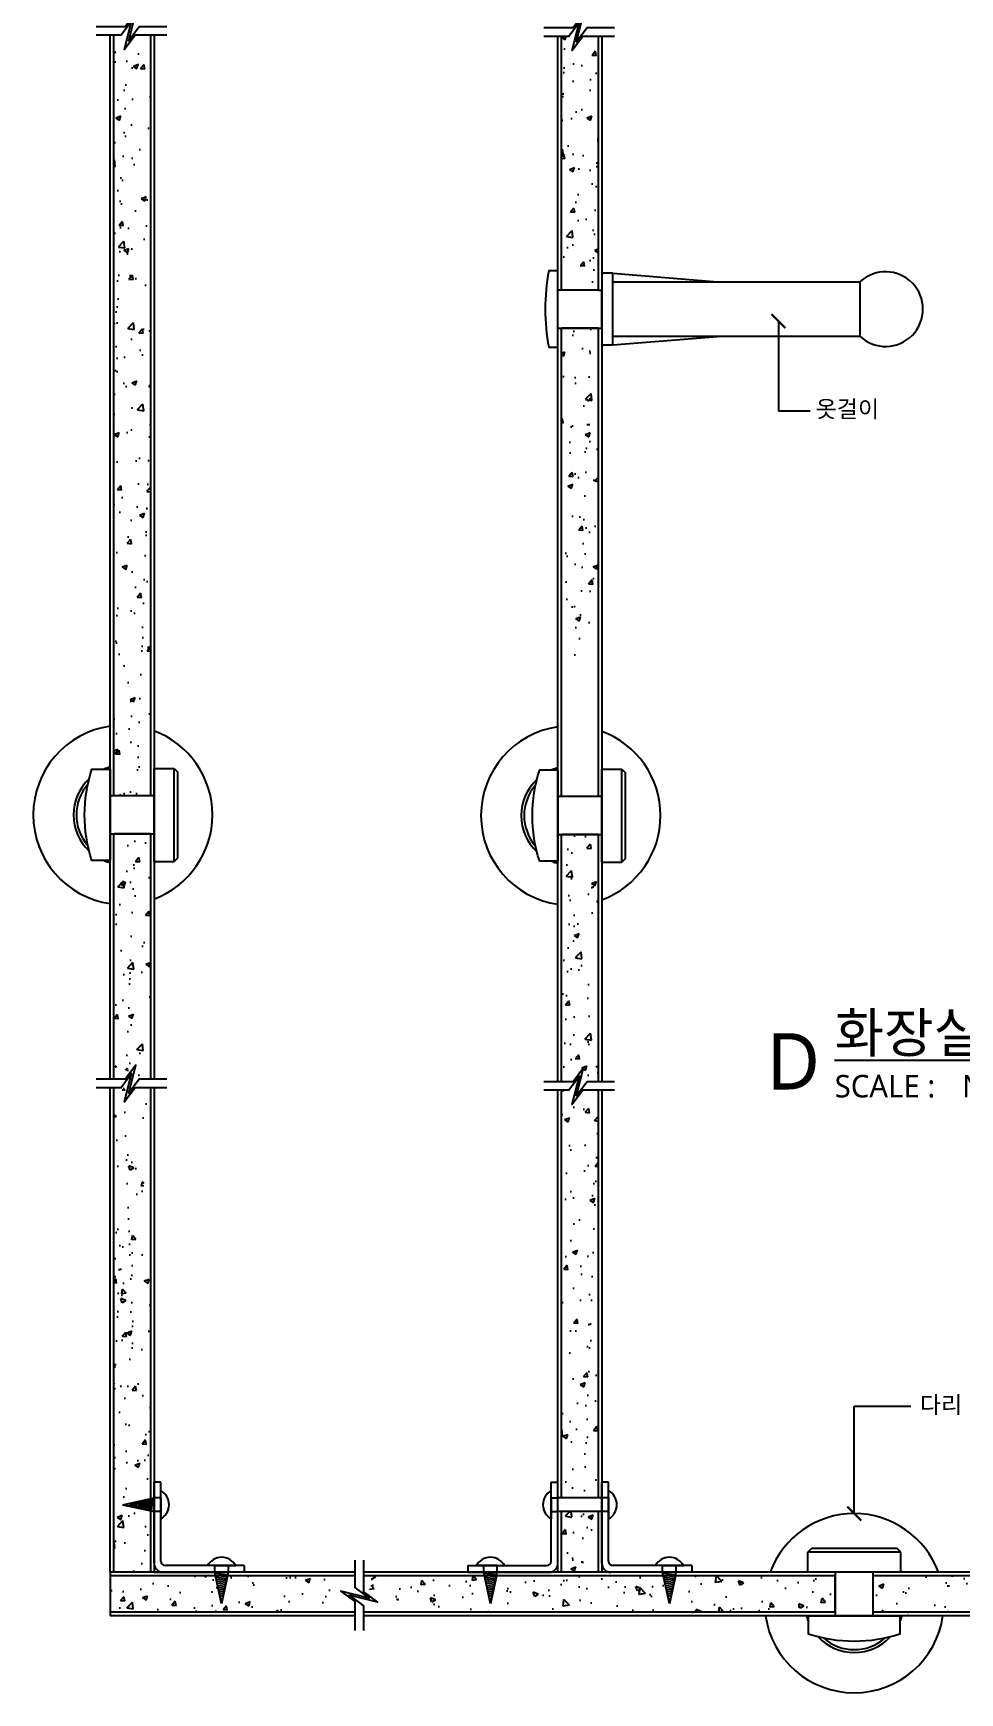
# Model space of a CAD drawing. Header units: millimetres. Extents: x 1125 to 16121, y 592 to 10995.
# Drawn here: x 1270 to 4563, y 1321 to 7219 of the extents above; entities that cross this region are included whole.
import ezdxf
from ezdxf.enums import TextEntityAlignment as Align

# ---------------------------------------------------------------- set-up
doc = ezdxf.new("R2010")
doc.units = ezdxf.units.MM
doc.header["$LTSCALE"] = 20
for name, color, linetype in [('3TXT', 3, 'Continuous'), ('DEFAULT', 4, 'Continuous'), ('DIM', 7, 'Continuous'), ('HAT', 5, 'Continuous'), ('SYM', 7, 'Continuous'), ('SYM-LEAD', 6, 'Continuous'), ('TAG', 6, 'Continuous')]:
    doc.layers.add(name, color=color, linetype=linetype)
doc.styles.add('굴림체(옥산)', font='malgun.ttf')
doc.styles.add('맑은고딕', font='malgun.ttf')
doc.styles.add('스타일1', font='malgun.ttf')
doc.styles.add('스타일2', font='malgun.ttf')
doc.dimstyles.new('DIM-QD 1', dxfattribs={"dimtxt": 3, "dimasz": 1.5, "dimexe": 1, "dimexo": 0, "dimgap": 1, "dimtad": 1, "dimdec": 3, "dimdsep": 46, "dimlunit": 6, "dimtxsty": '굴림체(옥산)', "dimblk1": 'ARCHTICK', "dimblk2": 'ARCHTICK', "dimsah": 1, "dimcen": 0, "dimclrd": 256, "dimclre": 256, "dimclrt": 3, "dimazin": 2, "dimtfac": 1, "dimtdec": 3, "dimtix": 1, "dimtmove": 2, "dimatfit": 3, "dimldrblk": 'ARCHTICK', "dimfxl": 1, "dimtolj": 1, "dimtzin": 0, "dimarcsym": 0})
pattern_1 = [(50, (-141767.73, -26787.91), (182.18467, -15.93909), [19.05, -209.55]), (355, (-141767.73, -26787.91), (-35.24283, 191.05664), [15.24, -167.64]), (100.451, (-141752.55, -26789.24), (146.9425, 175.11669), [16.19, -178.09]), (46.1842, (-141767.73, -26737.1), (271.07904, -42.04233), [28.575, -314.325]), (96.6356, (-141745.14, -26740.61), (237.40423, 247.42556), [24.285, -267.135]), (351.184, (-141767.73, -26737.1), (237.4046, 247.4251), [22.86, -251.46]), (21, (-141742.33, -26749.81), (151.61488, -102.26552), [19.05, -209.55]), (326, (-141742.33, -26749.81), (61.80203, 184.18797), [15.24, -167.64]), (71.4514, (-141729.7, -26758.33), (213.4165, 81.92286), [16.19, -178.09]), (37.5, (-141767.73, -26787.91), (3.088603, 84.55504), [0, -165.608, 0, -170.18, 0, -168.275]), (7.5, (-141767.73, -26787.91), (66.81966, 100.180575), [0, -97.028, 0, -161.798, 0, -64.135]), (327.5, (-141824.37, -26787.91), (135.590595, -5.728744), [0, -63.5, 0, -198.12, 0, -262.89]), (317.5, (-141849.77, -26787.91), (148.12918, 25.42649), [0, -82.55, 0, -131.572, 0, -186.69])]
pattern_2 = [(130, (20871.25, -6475.5), (-182.1847, -15.9391), [19.05, -209.55]), (185, (20871.25, -6475.5), (35.2428, 191.0566), [15.24, -167.64]), (79.549, (20856.07, -6476.83), (-146.9425, 175.1167), [16.19, -178.09]), (133.8158, (20871.25, -6424.7), (-271.079, -42.0423), [28.575, -314.325]), (83.3644, (20848.66, -6428.2), (-237.4042, 247.4256), [24.285, -267.135]), (188.816, (20871.25, -6424.7), (-237.4046, 247.425), [22.86, -251.46]), (159, (20845.85, -6437.4), (-151.6149, -102.2655), [19.05, -209.55]), (214, (20845.85, -6437.4), (-61.802, 184.188), [15.24, -167.64]), (108.5486, (20833.22, -6445.92), (-213.4165, 81.9229), [16.19, -178.09]), (142.5, (20871.254, -6475.5), (-3.0886, 84.55504), [0, -165.608, 0, -170.18, 0, -168.275]), (172.5, (20871.25, -6475.5), (-66.81966, 100.18057), [0, -97.028, 0, -161.798, 0, -64.135]), (212.5, (20927.896, -6475.5), (-135.5906, -5.72874), [0, -63.5, 0, -198.12, 0, -262.89]), (222.5, (20953.3, -6475.5), (-148.1292, 25.4265), [0, -82.55, 0, -131.572, 0, -186.69])]

# ---------------------------------------------------------------- blocks, each defined once
blk = doc.blocks.new('dwgtitle')
at = {"layer": '3TXT', "color": 3, "style": '스타일1'}
blk.add_text('SCALE :', height=400, dxfattribs=at).set_placement((523758, 1042197))
for tag, p, height in [('%%UTITLE', (523758, 1042996), 700), ('1/100', (526022, 1042197), 400)]:
    blk.add_attdef(tag, p, '', height=height, dxfattribs=at)
at = {"layer": '3TXT', "color": 6, "style": '스타일2'}
blk.add_attdef('A', text='', height=1000, dxfattribs=at).set_placement((523022, 1042837), align=Align.MIDDLE)
blk = doc.blocks.new('_ArchTick')
at = {"color": 0, "linetype": 'ByBlock', "const_width": 0.15}
blk.add_lwpolyline([(-0.5, -0.5), (0.5, 0.5)], dxfattribs=at)

msp = doc.modelspace()

# ---------------------------------------------------------------- hatches: boundary and pattern name
at = {"layer": 'DEFAULT', "ltscale": 2}
h = msp.add_hatch(dxfattribs=at)
h.set_pattern_fill('AR-CONC', color=256, style=0)
h.set_pattern_definition(pattern_2)
edge = h.paths.add_edge_path(flags=17)
edge.add_line((1556.5, 1749.7), (1556.5, 3471.8))
edge.add_line((1686.5, 1749.7), (1556.5, 1749.7))
edge.add_line((1686.5, 3471.8), (1686.5, 1749.7))
edge = h.paths.add_edge_path()
edge.add_line((1556.5, 1749.7), (1556.5, 3471.8))
edge.add_line((1686.5, 1749.7), (1556.5, 1749.7))
edge.add_line((1686.5, 3471.8), (1686.5, 1749.7))
edge.add_line((1588, 1989.7), (1686.5, 2010.9))
edge.add_line((1686.5, 1968.5), (1588, 1989.7))
at = {"layer": 'HAT', "ltscale": 2}
h = msp.add_hatch(dxfattribs=at)
h.set_pattern_fill('AR-CONC', color=256, style=0)
h.set_pattern_definition(pattern_1)
edge = h.paths.add_edge_path()
edge.add_line((1686.5, 4509.1), (1557.8, 4509.1))
edge.add_line((1686.5, 7175.5), (1686.5, 4509.1))
edge.add_line((1556.5, 4509.1), (1556.5, 7208.4))
edge.add_spline(control_points=[(1686.5, 7175.5), (1677.6, 7175.1), (1640.3, 7177.4), (1602.3, 7203), (1565.8, 7208.1), (1556.5, 7208.4)], knot_values=[83.605347, 83.605347, 83.605347, 83.605347, 108.893481, 190.138723, 217.374898, 217.374898, 217.374898, 217.374898], degree=3, periodic=0)
h = msp.add_hatch(dxfattribs=at)
h.set_pattern_fill('AR-CONC', color=256, style=0)
h.set_pattern_definition(pattern_1)
edge = h.paths.add_edge_path()
edge.add_line((3147.9, 6306.7), (3277.9, 6306.7))
edge.add_line((3277.9, 6306.7), (3277.9, 7175.4))
edge.add_spline(control_points=[(3277.9, 7175.4), (3269.9, 7175.2), (3233.7, 7177.9), (3195.7, 7203.5), (3158.1, 7208.3), (3147.9, 7208.5)], knot_values=[86.12074, 86.12074, 86.12074, 86.12074, 108.893481, 190.138723, 219.962849, 219.962849, 219.962849, 219.962849], degree=3, periodic=0)
edge.add_line((3147.9, 7208.5), (3147.9, 6306.7))
h = msp.add_hatch(dxfattribs=at)
h.set_pattern_fill('AR-CONC', color=256, style=0)
h.set_pattern_definition(pattern_1)
h.paths.add_polyline_path([(3147.9, 6171.2), (3277.9, 6171.2), (3277.9, 5006.7), (3147.9, 5006.7)])
h = msp.add_hatch(dxfattribs=at)
h.set_pattern_fill('AR-CONC', color=256, style=0)
h.set_pattern_definition(pattern_1)
edge = h.paths.add_edge_path()
edge.add_line((1686.5, 4373.6), (1556.5, 4373.6))
edge.add_line((1556.5, 4373.6), (1556.5, 3542.8))
edge.add_spline(control_points=[(1556.5, 3542.8), (1565.8, 3542.4), (1602.3, 3537.3), (1640.3, 3511.8), (1677.6, 3509.5), (1686.5, 3509.9)], knot_values=[83.605347, 83.605347, 83.605347, 83.605347, 110.841522, 192.086764, 217.374898, 217.374898, 217.374898, 217.374898], degree=3, periodic=0)
edge.add_line((1686.5, 3509.9), (1686.5, 4373.6))
h = msp.add_hatch(dxfattribs=at)
h.set_pattern_fill('AR-CONC', color=256, style=0)
h.set_pattern_definition(pattern_1)
edge = h.paths.add_edge_path()
edge.add_line((3147.9, 4373.6), (3277.9, 4373.6))
edge.add_line((3277.9, 4373.6), (3277.9, 3509.9))
edge.add_spline(control_points=[(3277.9, 3509.9), (3269, 3509.5), (3231.8, 3511.8), (3193.8, 3537.3), (3157.2, 3542.4), (3147.9, 3542.8)], knot_values=[83.605347, 83.605347, 83.605347, 83.605347, 108.893481, 190.138723, 217.374898, 217.374898, 217.374898, 217.374898], degree=3, periodic=0)
edge.add_line((3147.9, 3542.8), (3147.9, 4373.6))
h = msp.add_hatch(dxfattribs=at)
h.set_pattern_fill('AR-CONC', color=256, style=0)
h.set_pattern_definition(pattern_1)
edge = h.paths.add_edge_path()
edge.add_line((3147.9, 2013.7), (3277.9, 2013.7))
edge.add_line((3277.9, 2013.7), (3277.9, 3429.8))
edge.add_spline(control_points=[(3277.9, 3429.8), (3269.9, 3429.6), (3233.7, 3432.3), (3195.7, 3457.9), (3158.1, 3462.7), (3147.9, 3462.9)], knot_values=[86.12074, 86.12074, 86.12074, 86.12074, 108.893481, 190.138723, 219.962849, 219.962849, 219.962849, 219.962849], degree=3, periodic=0)
edge.add_line((3147.9, 3462.9), (3147.9, 2013.7))
h.paths.add_polyline_path([(3147.9, 1749.7), (3277.9, 1749.7), (3277.9, 1965.7), (3147.9, 1965.7)])
h = msp.add_hatch(dxfattribs=at)
h.set_pattern_fill('AR-CONC', color=256, style=0)
h.set_pattern_definition(pattern_1)
edge = h.paths.add_edge_path()
edge.add_line((1556.5, 2013.7), (1686.5, 2013.7))
edge.add_line((1686.5, 2013.7), (1686.5, 2929.8))
edge.add_spline(control_points=[(1686.5, 2929.8), (1678.5, 2929.6), (1642.2, 2932.3), (1604.2, 2957.9), (1566.7, 2962.7), (1556.5, 2962.9)], knot_values=[86.12074, 86.12074, 86.12074, 86.12074, 108.893481, 190.138723, 219.962849, 219.962849, 219.962849, 219.962849], degree=3, periodic=0)
edge.add_line((1556.5, 2962.9), (1556.5, 2013.7))
h.paths.add_polyline_path([(1556.5, 1749.7), (1686.5, 1749.7), (1686.5, 1965.7), (1556.5, 1965.7)])
h = msp.add_hatch(dxfattribs=at)
h.set_pattern_fill('AR-CONC', color=256, style=0)
h.set_pattern_definition(pattern_1)
edge = h.paths.add_edge_path()
edge.add_spline(control_points=[(2351.4, 1608), (2351.2, 1615.3), (2354.7, 1645), (2393.8, 1679.2), (2398.8, 1720.2), (2397.3, 1736.7)], knot_values=[73.802973, 73.802973, 73.802973, 73.802973, 96.113863, 166.333436, 212.975135, 212.975135, 212.975135, 212.975135], degree=3, periodic=0)
edge.add_line((2397.3, 1736.7), (1960.7, 1736.7))
edge.add_line((1960.7, 1736.7), (1939.5, 1638.1))
edge.add_line((1939.5, 1638.1), (1918.3, 1736.7))
edge.add_line((1918.3, 1736.7), (1543.5, 1736.7))
edge.add_line((1543.5, 1736.7), (1543.5, 1608))
edge.add_line((1543.5, 1608), (2351.4, 1608))
h = msp.add_hatch(dxfattribs=at)
h.set_pattern_fill('AR-CONC', color=256, style=0)
h.set_pattern_definition(pattern_2)
edge = h.paths.add_edge_path()
edge.add_line((2916.1, 1736.7), (2894.9, 1638.1))
edge.add_line((2894.9, 1638.1), (2873.7, 1736.7))
edge.add_line((2873.7, 1736.7), (2473.2, 1736.7))
edge.add_spline(control_points=[(2473.2, 1736.7), (2474.7, 1720.2), (2469.7, 1679.2), (2430.6, 1645), (2427.2, 1615.3), (2427.3, 1608)], knot_values=[73.802973, 73.802973, 73.802973, 73.802973, 120.444672, 190.664245, 212.975135, 212.975135, 212.975135, 212.975135], degree=3, periodic=0)
edge.add_line((2427.3, 1608), (4120.2, 1608))
edge.add_line((4120.2, 1608), (4120.2, 1736.7))
edge.add_line((4120.2, 1736.7), (3552.2, 1736.7))
edge.add_line((3552.2, 1736.7), (3531, 1638.1))
edge.add_line((3531, 1638.1), (3509.8, 1736.7))
edge.add_line((3509.8, 1736.7), (2916.1, 1736.7))
h = msp.add_hatch(dxfattribs=at)
h.set_pattern_fill('AR-CONC', color=256, style=0)
h.set_pattern_definition(pattern_1)
h.paths.add_polyline_path([(4876.6, 1736.7), (4876.6, 1608), (5123.9, 1608), (5123.9, 1736.7)])
h.paths.add_polyline_path([(4741.1, 1608), (4741.1, 1736.7), (4255.7, 1736.7), (4255.7, 1608)])

# ---------------------------------------------------------------- linework, layer by layer
at = {"layer": 'DEFAULT', "color": 0}
for p, q in [((1543.5, 3501.8), (1543.5, 7212)), ((1556.5, 4509.1), (1556.5, 7212)), ((1686.5, 7212), (1686.5, 4509.1)), ((1699.5, 7212), (1699.5, 3501.8)), ((3134.9, 3492.6), (3134.9, 7208.2)), ((3147.9, 6306.7), (3147.9, 7208.5)), ((3277.9, 7208.2), (3277.9, 6306.7)), ((3290.9, 7208.2), (3290.9, 3492.6)), ((3329.9, 6366.4), (3701.8, 6336.4)), ((3147.9, 4506.7), (3147.9, 6171.2)), ((3277.9, 6171.2), (3277.9, 4506.7)), ((3329.9, 6111.5), (3701.8, 6141.4)), ((1556.5, 3501.8), (1556.5, 4373.6)), ((1686.5, 4373.6), (1686.5, 3501.8)), ((3147.9, 3492.6), (3147.9, 4371.2)), ((3277.9, 4371.2), (3277.9, 3492.6)), ((1543.5, 1749.7), (1543.5, 3471.8)), ((1556.5, 1749.7), (1556.5, 3471.8)), ((1686.5, 3471.8), (1686.5, 1749.7)), ((1699.5, 3471.8), (1699.5, 1749.7)), ((3134.9, 1749.7), (3134.9, 3462.6)), ((3147.9, 2013.7), (3147.9, 3462.9)), ((3277.9, 3462.6), (3277.9, 2013.7)), ((3290.9, 3462.6), (3290.9, 1749.7)), ((3147.9, 1749.7), (3147.9, 1965.7)), ((3277.9, 1965.7), (3277.9, 1749.7)), ((1543.5, 1749.7), (1543.5, 1595)), ((1543.5, 1736.7), (1543.5, 1608))]:
    msp.add_line(p, q, dxfattribs=at)
at = {"layer": 'DEFAULT', "color": 0, "linetype": 'ByBlock'}
for p, q in [((3329.9, 6336.4), (4209.4, 6336.4)), ((4209.4, 6141.4), (3329.9, 6141.4))]:
    msp.add_line(p, q, dxfattribs=at)
at = {"layer": 'DEFAULT', "ltscale": 2}
for p, q in [((3147.9, 6306.7), (3134.9, 6306.7)), ((3277.9, 6306.7), (3147.9, 6306.7)), ((3277.9, 6306.7), (3290.9, 6306.7)), ((3290.9, 6171.2), (3290.9, 6306.7)), ((3134.9, 6171.2), (3290.9, 6171.2)), ((3277.9, 6171.2), (3149.2, 6171.2)), ((1686.5, 4509.1), (1557.8, 4509.1)), ((3277.9, 4506.7), (3149.2, 4506.7)), ((1686.5, 4373.6), (1557.8, 4373.6)), ((3277.9, 4371.2), (3149.2, 4371.2)), ((1588, 1989.7), (1699.5, 2013.7)), ((1588, 1989.7), (1686.5, 2010.9)), ((1662.9, 1973.5), (1666.3, 2006.5)), ((1669.8, 1972.1), (1673.5, 2008.1)), ((1676.7, 1970.6), (1680.7, 2009.6)), ((1683.6, 1969.1), (1687.8, 2011.2)), ((1690.5, 1967.6), (1695, 2012.7)), ((1723.5, 1989.7), (1723.5, 2040)), ((1723.5, 1989.7), (1723.5, 2040)), ((1723.5, 1989.7), (1723.5, 2040)), ((1723.5, 1989.7), (1723.5, 2040)), ((1723.5, 2013.7), (1723.5, 1965.7)), ((3110.9, 1989.7), (3110.9, 2040)), ((3110.9, 1989.7), (3110.9, 2040)), ((3110.9, 1989.7), (3110.9, 2040)), ((3110.9, 1989.7), (3110.9, 2040)), ((3110.9, 2013.7), (3110.9, 1965.7)), ((3147.9, 2013.7), (3134.9, 2013.7)), ((3134.9, 2013.7), (3134.9, 2013.7)), ((3277.9, 2013.7), (3147.9, 2013.7)), ((3291, 2013.7), (3277.9, 2013.7)), ((3291, 2013.7), (3290.9, 2013.7)), ((3315, 1989.7), (3315, 2040)), ((3315, 1989.7), (3315, 2040)), ((3315, 1989.7), (3315, 2040)), ((3315, 1989.7), (3315, 2040)), ((3315, 2013.7), (3315, 1965.7)), ((1686.5, 1968.5), (1588, 1989.7)), ((1588, 1989.7), (1699.5, 1965.7)), ((1614.7, 1983.9), (1615.9, 1995.7)), ((1621.6, 1982.4), (1623.1, 1997.2)), ((1628.5, 1981), (1630.3, 1998.8)), ((1635.4, 1979.5), (1637.5, 2000.3)), ((1642.3, 1978), (1644.7, 2001.9)), ((1649.2, 1976.5), (1651.9, 2003.4)), ((1656, 1975), (1659.1, 2005)), ((1723.5, 1989.7), (1723.5, 1939.3)), ((1723.5, 1989.7), (1723.5, 1939.3)), ((1723.5, 1989.7), (1723.5, 1939.3)), ((1723.5, 1989.7), (1723.5, 1939.3)), ((3110.9, 1989.7), (3110.9, 1939.3)), ((3110.9, 1989.7), (3110.9, 1939.3)), ((3110.9, 1989.7), (3110.9, 1939.3)), ((3110.9, 1989.7), (3110.9, 1939.3)), ((3134.9, 1965.7), (3134.8, 1965.7)), ((3147.9, 1965.7), (3134.9, 1965.7)), ((3277.9, 1965.7), (3147.9, 1965.7)), ((3290.9, 1965.7), (3277.9, 1965.7)), ((3290.9, 1965.7), (3290.9, 1965.7)), ((3315, 1989.7), (3315, 1939.3)), ((3315, 1989.7), (3315, 1939.3)), ((3315, 1989.7), (3315, 1939.3)), ((3315, 1989.7), (3315, 1939.3)), ((1939.5, 1773.7), (1889.1, 1773.7)), ((1939.5, 1773.7), (1889.1, 1773.7)), ((1915.5, 1773.7), (1963.5, 1773.7)), ((1939.5, 1773.7), (1989.9, 1773.7)), ((1939.5, 1773.7), (1989.9, 1773.7)), ((2894.9, 1773.7), (2844.5, 1773.7)), ((2894.9, 1773.7), (2844.5, 1773.7)), ((2918.9, 1773.7), (2870.9, 1773.7)), ((2894.9, 1773.7), (2945.2, 1773.7)), ((2894.9, 1773.7), (2945.2, 1773.7)), ((3531, 1773.7), (3480.6, 1773.7)), ((3531, 1773.7), (3480.6, 1773.7)), ((3507, 1773.7), (3555, 1773.7)), ((3531, 1773.7), (3581.3, 1773.7)), ((3531, 1773.7), (3581.3, 1773.7)), ((1543.5, 1749.7), (1543.5, 1736.7)), ((2413.3, 1749.7), (1543.5, 1749.7)), ((1686.5, 1749.7), (1556.5, 1749.7)), ((1686.5, 1749.7), (1556.5, 1749.7)), ((1699.5, 1749.7), (1915.5, 1749.7)), ((1939.5, 1638.1), (1915.5, 1749.7)), ((1961.6, 1740.6), (1916.5, 1745.2)), ((1960.1, 1733.7), (1918, 1738)), ((1939.5, 1638.1), (1918.3, 1736.7)), ((1958.6, 1726.9), (1919.6, 1730.8)), ((1957.1, 1720), (1921.1, 1723.6)), ((1955.6, 1713.1), (1922.7, 1716.4)), ((1939.5, 1638.1), (1963.5, 1749.7)), ((1960.7, 1736.7), (1939.5, 1638.1)), ((5127.9, 1749.7), (2443.3, 1749.7)), ((2894.9, 1638.1), (2870.9, 1749.7)), ((2916.9, 1740.6), (2871.8, 1745.2)), ((2915.5, 1733.7), (2873.4, 1738)), ((2894.9, 1638.1), (2873.7, 1736.7)), ((2914, 1726.9), (2874.9, 1730.8)), ((2912.5, 1720), (2876.5, 1723.6)), ((2911, 1713.1), (2878, 1716.4)), ((2894.9, 1638.1), (2918.9, 1749.7)), ((2916.1, 1736.7), (2894.9, 1638.1)), ((3277.9, 1749.7), (3147.9, 1749.7)), ((3531, 1638.1), (3507, 1749.7)), ((3553, 1740.6), (3507.9, 1745.2)), ((3551.5, 1733.7), (3509.5, 1738)), ((3531, 1638.1), (3509.8, 1736.7)), ((3550.1, 1726.9), (3511, 1730.8)), ((3548.6, 1720), (3512.6, 1723.6)), ((3547.1, 1713.1), (3514.1, 1716.4)), ((3531, 1638.1), (3555, 1749.7)), ((3552.2, 1736.7), (3531, 1638.1)), ((4120.2, 1608), (4120.2, 1736.7)), ((4255.7, 1608), (4255.7, 1736.7)), ((1954.2, 1706.2), (1924.2, 1709.2)), ((1952.7, 1699.3), (1925.8, 1702)), ((1951.2, 1692.4), (1927.3, 1694.9)), ((1949.7, 1685.5), (1928.9, 1687.7)), ((1948.2, 1678.7), (1930.4, 1680.5)), ((1946.8, 1671.8), (1932, 1673.3)), ((1945.3, 1664.9), (1933.5, 1666.1)), ((2909.5, 1706.2), (2879.6, 1709.2)), ((2908, 1699.3), (2881.1, 1702)), ((2906.6, 1692.4), (2882.7, 1694.9)), ((2905.1, 1685.5), (2884.2, 1687.7)), ((2903.6, 1678.7), (2885.8, 1680.5)), ((2902.1, 1671.8), (2887.3, 1673.3)), ((2900.6, 1664.9), (2888.9, 1666.1)), ((3545.6, 1706.2), (3515.7, 1709.2)), ((3544.1, 1699.3), (3517.2, 1702)), ((3542.7, 1692.4), (3518.8, 1694.9)), ((3541.2, 1685.5), (3520.3, 1687.7)), ((3539.7, 1678.7), (3521.9, 1680.5)), ((3538.2, 1671.8), (3523.4, 1673.3)), ((3536.7, 1664.9), (3525, 1666.1))]:
    msp.add_line(p, q, dxfattribs=at)
at = {"layer": 'DEFAULT'}
for p, q in [((1699.5, 4606.5), (1771, 4606.5)), ((1699.5, 4276.3), (1699.5, 4606.5)), ((1771, 4606.5), (1784, 4593.5)), ((1771, 4276.3), (1771, 4606.5)), ((3290.9, 4604), (3362.4, 4604)), ((3290.9, 4273.8), (3290.9, 4604)), ((3362.4, 4604), (3375.4, 4591)), ((3362.4, 4273.8), (3362.4, 4604)), ((1784, 4289.3), (1784, 4593.5)), ((3375.4, 4286.8), (3375.4, 4591)), ((1699.5, 4276.3), (1771, 4276.3)), ((1771, 4276.3), (1784, 4289.3)), ((3290.9, 4273.8), (3362.4, 4273.8)), ((3362.4, 4273.8), (3375.4, 4286.8))]:
    msp.add_line(p, q, dxfattribs=at)
at = {"layer": 'DEFAULT', "linetype": 'ByBlock'}
for p, q in [((4022.8, 1821.2), (4035.8, 1834.2)), ((4340, 1834.2), (4035.8, 1834.2)), ((4353, 1821.2), (4340, 1834.2)), ((4353, 1821.2), (4022.8, 1821.2)), ((4022.8, 1749.7), (4022.8, 1821.2)), ((4353, 1749.7), (4353, 1821.2)), ((2413.3, 1736.7), (1543.5, 1736.7)), ((1686.5, 1749.7), (1556.5, 1749.7)), ((4120.2, 1736.7), (2443.3, 1736.7)), ((4353, 1749.7), (4022.8, 1749.7)), ((4741.1, 1736.7), (4255.7, 1736.7)), ((2413.3, 1608), (1543.5, 1608)), ((2413.3, 1595), (1543.5, 1595)), ((4120.2, 1608), (2443.3, 1608)), ((5127.9, 1595), (2443.3, 1595)), ((4741.1, 1608), (4255.7, 1608))]:
    msp.add_line(p, q, dxfattribs=at)
at = {"layer": 'DEFAULT', "color": 0, "linetype": 'ByBlock'}
msp.add_lwpolyline([(3134.9, 6374.8), (3102.4, 6374.8, 0.095694), (3102.4, 6103.1), (3134.9, 6103.1), (3134.9, 6374.8)], format="xyb", dxfattribs=at)
at = {"layer": 'DEFAULT', "color": 0}
msp.add_lwpolyline([(3329.9, 6366.4), (3290.9, 6366.4), (3290.9, 6111.5), (3329.9, 6111.5)], close=True, dxfattribs=at)
at = {"layer": 'DEFAULT', "color": 0, "linetype": 'ByBlock'}
msp.add_lwpolyline([(4209.4, 6141.4), (4209.4, 6336.4)], dxfattribs=at)
at = {"layer": 'DEFAULT'}
for points in [[(1543.5, 4278.8), (1478.5, 4278.8, -0.16), (1478.5, 4603.8), (1543.5, 4603.8), (1543.5, 4278.8)], [(3134.9, 4276.4), (3069.9, 4276.4, -0.16), (3069.9, 4601.4), (3134.9, 4601.4), (3134.9, 4276.4)]]:
    msp.add_lwpolyline(points, format="xyb", dxfattribs=at)
at = {"layer": 'DEFAULT', "ltscale": 2}
for points in [[(1543.5, 4373.6), (1699.5, 4373.6), (1699.5, 4509.1), (1543.5, 4509.1)], [(3134.9, 4371.2), (3290.9, 4371.2), (3290.9, 4506.7), (3134.9, 4506.7)], [(4120.2, 1749.7), (4120.2, 1595), (4255.7, 1595), (4255.7, 1749.7)]]:
    msp.add_lwpolyline(points, dxfattribs=at)
at = {"layer": 'DEFAULT', "linetype": 'ByBlock'}
msp.add_lwpolyline([(4350.4, 1595), (4350.4, 1530, -0.16), (4025.4, 1530), (4025.4, 1595), (4350.4, 1595)], format="xyb", dxfattribs=at)
at = {"layer": 'DEFAULT', "ltscale": 2}
for centre, radius, start, end in [((4299.3, 6238.9), 132.8, 227.25281, 132.74719), ((1694.7, 1989.7), 58, 299.75518, 60.24482), ((3139.7, 1989.7), 58, 119.75518, 240.24482), ((3286.2, 1989.7), 58, 299.75518, 60.24482), ((1939.5, 1744.9), 58, 29.75518, 150.24482), ((2894.9, 1744.9), 58, 29.75518, 150.24482), ((3531, 1744.9), 58, 29.75518, 150.24482)]:
    msp.add_arc(centre, radius, start, end, dxfattribs=at)
at = {"layer": 'DEFAULT', "ltscale": 30}
for centre, radius, start, end in [((1588.3, 4441.3), 318.5, 98.09401, 261.90599), ((1588.3, 4441.3), 318.5, 290.17277, 69.82723), ((3179.8, 4438.9), 318.5, 98.09401, 261.90599), ((3181.1, 4438.9), 318.5, 290.17277, 69.82723), ((1588.3, 4441.3), 175.5, 104.80286, 112.22538), ((3179.8, 4438.9), 175.5, 104.80286, 112.22538), ((1588.3, 4441.3), 175.5, 133.03444, 226.96556), ((3179.8, 4438.9), 175.5, 133.03444, 226.96556), ((1588.3, 4441.3), 175.5, 247.77462, 255.19714), ((3179.8, 4438.9), 175.5, 247.77462, 255.19714)]:
    msp.add_arc(centre, radius, start, end, dxfattribs=at)
at = {"layer": 'DEFAULT'}
for centre in [(1588.3, 4441.3), (3179.8, 4438.9)]:
    msp.add_arc(centre, 165.1, 138.90178, 221.09822, dxfattribs=at)
at = {"layer": 'DEFAULT', "linetype": 'ByBlock', "ltscale": 30}
for radius, start, end in [(318.5, 20.17277, 159.82723), (318.5, 188.09401, 351.90599), (175.5, 194.80286, 202.22538), (175.5, 337.77462, 345.19714), (175.5, 223.03444, 316.96556)]:
    msp.add_arc((4187.9, 1639.8), radius, start, end, dxfattribs=at)
at = {"layer": 'DEFAULT', "linetype": 'ByBlock'}
msp.add_arc((4187.9, 1639.8), 165.1, 228.90178, 311.09822, dxfattribs=at)
at = {"layer": 'DIM', "color": 0}
for p, q in [((1723.5, 2069.7), (1699.5, 2069.7)), ((1699.5, 1781.7), (1699.5, 2069.7)), ((1723.5, 1789.7), (1723.5, 2069.7)), ((3110.9, 2069.7), (3134.9, 2069.7)), ((3110.9, 1789.7), (3110.9, 2069.7)), ((3134.9, 1781.7), (3134.9, 2069.7)), ((3315, 2069.7), (3291, 2069.7)), ((3291, 1781.7), (3291, 2069.7)), ((3315, 1789.7), (3315, 2069.7)), ((1723.5, 2013.7), (1699.5, 2013.7)), ((3110.9, 2013.7), (3134.9, 2013.7)), ((3315, 2013.7), (3291, 2013.7)), ((1723.5, 1965.7), (1699.5, 1965.7)), ((3110.9, 1965.7), (3134.9, 1965.7)), ((3315, 1965.7), (3291, 1965.7)), ((2019.5, 1773.7), (1739.5, 1773.7)), ((1915.5, 1749.7), (1915.5, 1773.7)), ((1963.5, 1749.7), (1963.5, 1773.7)), ((2019.5, 1773.7), (2019.5, 1749.7)), ((2814.9, 1773.7), (2814.9, 1749.7)), ((2814.9, 1773.7), (3094.9, 1773.7)), ((2870.9, 1749.7), (2870.9, 1773.7)), ((2918.9, 1749.7), (2918.9, 1773.7)), ((3611, 1773.7), (3331, 1773.7)), ((3507, 1749.7), (3507, 1773.7)), ((3555, 1749.7), (3555, 1773.7)), ((3611, 1773.7), (3611, 1749.7)), ((2019.5, 1749.7), (1731.5, 1749.7)), ((2814.9, 1749.7), (3102.9, 1749.7)), ((3611, 1749.7), (3323, 1749.7))]:
    msp.add_line(p, q, dxfattribs=at)
for centre, radius, start, end in [((1731.5, 1781.7), 32, 180, 270), ((1739.5, 1789.7), 16, 180, 270), ((3094.9, 1789.7), 16, 270, 0), ((3102.9, 1781.7), 32, 270, 0), ((3323, 1781.7), 32, 180, 270), ((3331, 1789.7), 16, 180, 270)]:
    msp.add_arc(centre, radius, start, end, dxfattribs=at)
at = {"layer": 'SYM', "color": 6}
for points in [[(1744.2, 7242), (1646.7, 7242), (1609.4, 7192), (1634.4, 7292), (1596.9, 7242), (1493.6, 7242)], [(1744.2, 7212), (1631.7, 7212), (1594.4, 7162), (1619.4, 7262), (1581.9, 7212), (1493.6, 7212)], [(3335.7, 7238.2), (3238.2, 7238.2), (3200.9, 7188.2), (3225.9, 7288.2), (3188.4, 7238.2), (3085.1, 7238.2)], [(3335.7, 7208.2), (3223.2, 7208.2), (3185.9, 7158.2), (3210.9, 7258.2), (3173.4, 7208.2), (3085.1, 7208.2)], [(1744.2, 3501.8), (1646.7, 3501.8), (1609.4, 3451.8), (1634.4, 3551.8), (1596.9, 3501.8), (1493.6, 3501.8)], [(3335.7, 3492.6), (3238.2, 3492.6), (3200.9, 3442.6), (3225.9, 3542.6), (3188.4, 3492.6), (3085.1, 3492.6)], [(1744.2, 3471.8), (1631.7, 3471.8), (1594.4, 3421.8), (1619.4, 3521.8), (1581.9, 3471.8), (1493.6, 3471.8)], [(3335.7, 3462.6), (3223.2, 3462.6), (3185.9, 3412.6), (3210.9, 3512.6), (3173.4, 3462.6), (3085.1, 3462.6)], [(2413.3, 1792.9), (2413.3, 1695.4), (2463.3, 1658.1), (2363.3, 1683.1), (2413.3, 1645.6), (2413.3, 1542.3)], [(2443.3, 1792.9), (2443.3, 1680.4), (2493.3, 1643.1), (2393.3, 1668.1), (2443.3, 1630.6), (2443.3, 1542.3)]]:
    msp.add_lwpolyline(points, dxfattribs=at)

# ---------------------------------------------------------------- block references
at = {"layer": 'TAG', "linetype": 'Continuous'}
ref = msp.add_blockref('dwgtitle', (-100633.2, -205002.1), dxfattribs=dict(at, xscale=0.1999999999998181, yscale=0.1999999999998181, zscale=0.1999999999998181))
ref.add_attrib('%%UTITLE', '%%U화장실 칸막이 단면 상세도', (4118.3, 3597.1), dxfattribs={"color": 3, "height": 140, "style": '맑은고딕'})
ref.add_attrib('1/100', 'NONE', (4571.2, 3437.3), dxfattribs={"color": 3, "height": 80, "style": '맑은고딕'})
ref.add_attrib('A', 'D', dxfattribs={"color": 6, "height": 200, "style": '맑은고딕'}).set_placement((3971.3, 3565.3), align=Align.MIDDLE)

# ---------------------------------------------------------------- texts
at = {"layer": 'SYM', "color": 3, "style": '맑은고딕'}
for s, p in [('옷걸이', (4050.5, 5853.8)), ('다리', (4421.3, 2315.3))]:
    msp.add_text(s, height=60, dxfattribs=at).set_placement(p)

# ---------------------------------------------------------------- leaders
at = {"layer": 'SYM-LEAD', "color": 6}
for points in [[(3918.6, 6196.6), (3918.6, 5877.6), (4031.3, 5877.6)], [(4187.9, 1958.4), (4188, 2340), (4389.4, 2340)]]:
    msp.add_leader(points, dimstyle='DIM-QD 1', override={"dimscale": 20, "dimasz": 2.5, "dimtad": 0, "dimclrd": 6}, dxfattribs=at)

doc.saveas('drawing.dxf')
